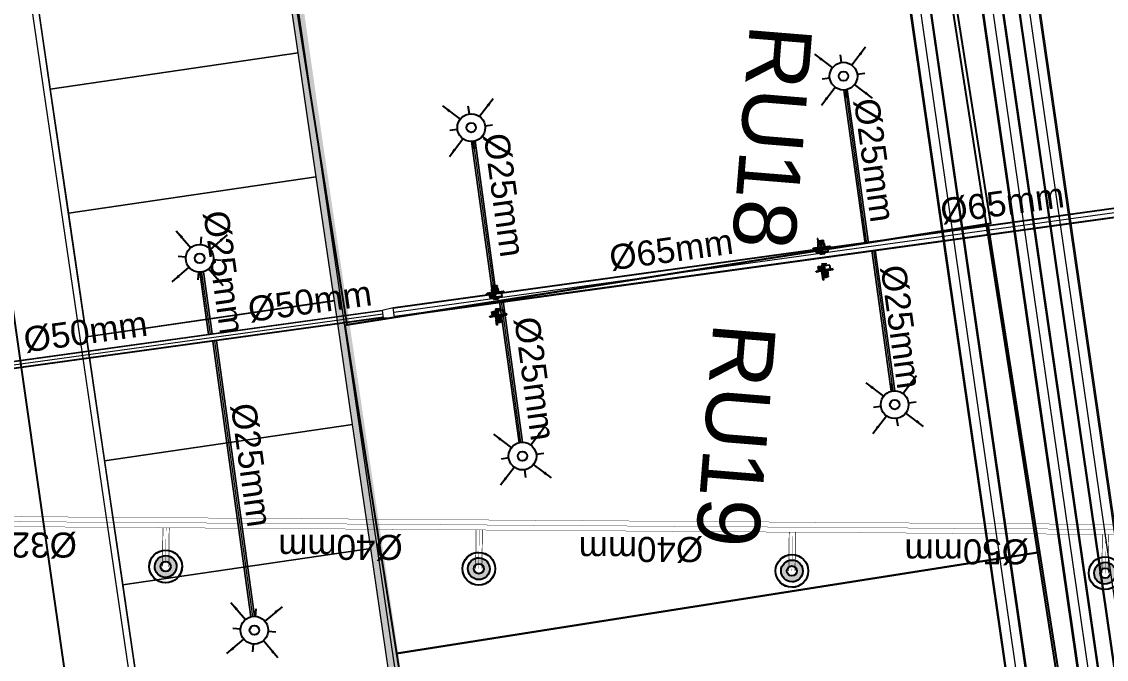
# Model space of a CAD drawing. Header units: inches. Extents: x 257070 to 799932, y -17980 to 269260.
# Drawn here: x 292092 to 300751, y 144402 to 149491 of the extents above; entities that cross this region are included whole.
import ezdxf

# ---------------------------------------------------------------- set-up
doc = ezdxf.new("R2010")
doc.units = ezdxf.units.IN
doc.header["$MEASUREMENT"] = 0
doc.header["$PDMODE"] = 99
doc.header["$PDSIZE"] = 100
for name, color, linetype in [('0-AES-F-SPRINKLER', 10, 'Continuous'), ('0-aes-ff Nozzel', 30, 'Continuous'), ('0-aes-water curtan pipe', 200, 'Continuous'), ('2 wheeler barrier', 170, 'Continuous'), ('basement1_AP$0$A-_ROAD----_E-_-', 2, 'Continuous'), ('RETAIL', 40, 'Continuous')]:
    doc.layers.add(name, color=color, linetype=linetype)
for name, color, linetype, lineweight in [('0-AES-F-SPRINKLER PIPE', 10, 'Continuous', 15), ('0-aes-FF-Sprinkler Header', 5, 'Continuous', 0), ('07--DIM-2', 2, 'Continuous', 25), ('M--TILING-2', 252, 'Continuous', 18), ('Q--PARKING', 253, 'Continuous', 13)]:
    doc.layers.add(name, color=color, linetype=linetype, lineweight=lineweight)
doc.styles.get("Standard").update_dxf_attribs({"font": 'arial.ttf'})
doc.styles.add('TEXT style 75', font='ARIALN.TTF')
doc.dimstyles.new('75', dxfattribs={"dimscale": 1.5, "dimtxt": 200, "dimasz": 113, "dimexe": 113, "dimexo": 0, "dimgap": 25, "dimtad": 0, "dimdec": 0, "dimrnd": 5, "dimzin": 0, "dimdsep": 46, "dimtxsty": 'TEXT style 75', "dimblk": 'ARCHTICK', "dimcen": 0.09, "dimdle": 113, "dimclrd": 8, "dimclre": 8, "dimclrt": 256, "dimadec": 0, "dimazin": 0, "dimtfac": 1, "dimtdec": 0, "dimtofl": 0, "dimtmove": 1, "dimatfit": 3, "dimldrblk": 'OPEN90', "dimfxl": 0, "dimtolj": 1, "dimtzin": 0, "dimarcsym": 0})
doc.dimstyles.new('ISO-25', dxfattribs={"dimtxt": 2.5, "dimasz": 2.5, "dimexe": 1.25, "dimexo": 0.625, "dimtad": 1, "dimtxsty": 'Standard', "dimcen": 2.5, "dimadec": 0, "dimazin": 0, "dimtfac": 1, "dimtmove": 0, "dimatfit": 3, "dimfxl": 1, "dimarcsym": 0})

# ---------------------------------------------------------------- blocks, each defined once
blk = doc.blocks.new('_ArchTick')
at = {"color": 0, "linetype": 'ByBlock', "const_width": 0.15}
blk.add_lwpolyline([(-0.5, -0.5), (0.5, 0.5)], dxfattribs=at)
blk = doc.blocks.new('*D339')
at = {"layer": '07--DIM-2', "color": 251, "lineweight": -2, "ltscale": 1000, "transparency": 16777216}
for p, q in [((290480.4, 149601.1), (291966.6, 140077.7)), ((290136.3, 149433), (290609.5, 149506.8)), ((293290.7, 131593), (292206.1, 138543.2)), ((292911.8, 131648.3), (293384.9, 131722.1))]:
    blk.add_line(p, q, dxfattribs=at)
at = {"layer": 'DEFPOINTS', "color": 0, "ltscale": 1000, "transparency": 16777216}
for p in [(290497.8, 149489.4), (290136.3, 149433, 0), (292911.8, 131648.3, 0)]:
    blk.add_point(p, dxfattribs=at)
at = {"layer": '07--DIM-2', "color": 251, "lineweight": -2, "ltscale": 1000, "transparency": 16777216, "xscale": 350, "yscale": 350, "zscale": 350}
for p, rotation in [((290497.8, 149489.4), 98.86986156728473), ((293273.3, 131704.7), 278.8698615672848)]:
    blk.add_blockref('_ArchTick', p, dxfattribs=dict(at, rotation=rotation))
at = {"layer": '07--DIM-2', "ltscale": 1000, "transparency": 16777216, "insert": (292086.3, 139310.5), "char_height": 500, "attachment_point": 5, "rotation": 278.86986, "style": 'TEXT style 75'}
blk.add_mtext('\\A1;18000', dxfattribs=at)
blk = doc.blocks.new('_Open90')
at = {"color": 0, "linetype": 'ByBlock', "lineweight": -2}
for p, q in [((-0.5, 0.5), (0, 0)), ((0, 0), (-1, 0)), ((0, 0), (-0.5, -0.5))]:
    blk.add_line(p, q, dxfattribs=at)
blk = doc.blocks.new('*D348')
at = {"layer": '07--DIM-2', "color": 251, "lineweight": -2, "ltscale": 1000, "transparency": 16777216}
for p, q in [((289640.7, 163835.1), (291244.2, 152636.6)), ((290222.6, 163804.3), (289544.8, 163707.2)), ((293074.2, 139855.9), (291470.7, 151054.3)), ((293624.2, 140048.8), (292946.4, 139951.7))]:
    blk.add_line(p, q, dxfattribs=at)
at = {"layer": 'DEFPOINTS', "color": 0, "ltscale": 1000, "transparency": 16777216}
for p in [(290222.6, 163804.3, 0), (293624.2, 140048.8, 0), (293058.2, 139967.7)]:
    blk.add_point(p, dxfattribs=at)
at = {"layer": '07--DIM-2', "color": 251, "lineweight": -2, "ltscale": 1000, "transparency": 16777216, "xscale": 350, "yscale": 350, "zscale": 350}
for p, rotation in [((289656.7, 163723.2), 98.14876965136742), ((293058.2, 139967.7), 278.1487696513674)]:
    blk.add_blockref('_ArchTick', p, dxfattribs=dict(at, rotation=rotation))
at = {"layer": '07--DIM-2', "ltscale": 1000, "transparency": 16777216, "insert": (291357.4, 151845.5), "char_height": 500, "attachment_point": 5, "rotation": 278.14877, "style": 'TEXT style 75'}
blk.add_mtext('\\A1;24000', dxfattribs=at)
blk = doc.blocks.new('A$C3CA070F1')
at = {"layer": '0-AES-F-SPRINKLER'}
h = blk.add_hatch(dxfattribs=at)
h.set_pattern_fill('ANSI31', color=3, scale=0.196883, angle=-34.23352, style=0)
h.set_pattern_definition([(100.766483, (49937.1607, 174049.7081), (1.474466316, 0.280375668), [])])
edge = h.paths.add_edge_path()
edge.add_line((-1.4, 85), (-1.4, 83.7))
edge.add_line((-1.4, 83.7), (-6.5, 83.9))
edge.add_ellipse((-6.5, 82.5), major_axis=(-1.42, -0.27), ratio=1, start_angle=257, end_angle=315)
edge.add_line((-7.7, 83.3), (-15.3, 72.1))
edge.add_ellipse((-11.7, 69.7), major_axis=(-4.25, -0.81), ratio=1, start_angle=-45, end_angle=45)
edge.add_line((-14.2, 66.1), (13.8, 47.1))
edge.add_line((13.8, 47.1), (13, 46))
edge.add_line((13, 46), (-14.9, 65))
edge.add_ellipse((-11.7, 69.7), major_axis=(-5.52, -1.05), ratio=1, start_angle=-45, end_angle=45, ccw=False)
edge.add_line((-16.4, 72.8), (-8.8, 84))
edge.add_ellipse((-6.5, 82.5), major_axis=(-2.69, -0.51), ratio=1, start_angle=257, end_angle=315, ccw=False)
edge.add_line((-6.4, 85.2), (-1.4, 85))
h = blk.add_hatch(dxfattribs=at)
h.set_pattern_fill('ANSI31', color=3, scale=0.196883, angle=-124.23352, style=0)
h.set_pattern_definition([(190.766483, (49937.1607, 174049.7081), (-0.280375668, 1.474466316), [])])
edge = h.paths.add_edge_path()
edge.add_line((-1.5, 53.6), (7.4, 47.6))
edge.add_line((7.4, 47.6), (8.4, 49.1))
edge.add_line((8.4, 49.1), (-0.4, 55.2))
edge.add_ellipse((-2.5, 52.1), major_axis=(-0.69, 3.63), ratio=1, start_angle=315, end_angle=405)
edge.add_line((-5.5, 54.2), (-14.4, 41.2))
edge.add_ellipse((-11.4, 39.1), major_axis=(-0.69, 3.63), ratio=1, start_angle=45, end_angle=135)
edge.add_line((-13.4, 36), (-9.3, 33.2))
edge.add_ellipse((-10.1, 32), major_axis=(-0.27, 1.42), ratio=1, start_angle=225, end_angle=315, ccw=False)
edge.add_line((-8.9, 31.2), (-9.6, 30.3))
edge.add_line((-9.6, 30.3), (-8, 29.2))
edge.add_line((-8, 29.2), (-7.4, 30.1))
edge.add_ellipse((-10.1, 32), major_axis=(-3.3, -0.63), ratio=1, start_angle=135, end_angle=225)
edge.add_line((-8.2, 34.8), (-12.4, 37.6))
edge.add_ellipse((-11.4, 39.1), major_axis=(-1.75, -0.33), ratio=1, start_angle=-45, end_angle=45, ccw=False)
edge.add_line((-12.8, 40.1), (-4, 53.1))
edge.add_ellipse((-2.5, 52.1), major_axis=(-1.75, -0.33), ratio=1, start_angle=225, end_angle=315, ccw=False)
at = {"layer": '0-AES-F-SPRINKLER', "color": 3}
for p, q in [((-94, 87.9), (-92.6, 89.9)), ((-71.7, 72.7), (-94, 87.9)), ((-92.6, 89.9), (-59.3, 67.2)), ((-98.2, 38.1), (-98.1, 38.2)), ((-98.2, 38), (-98.2, 38.1)), ((-98.2, 37.9), (-98.2, 38)), ((-98.2, 37.8), (-98.2, 37.9)), ((-98.2, 37.7), (-98.2, 37.8)), ((-98.2, 37.6), (-98.2, 37.7)), ((-98.2, 37.5), (-98.2, 37.6)), ((-98.2, 37.6), (-98.2, 37.6)), ((-98.2, 37.4), (-98.2, 37.5)), ((-98.2, 37.3), (-98.2, 37.4)), ((-98.2, 37.4), (-98.2, 37.4)), ((-98.1, 37.2), (-98.2, 37.3)), ((-98.1, 38.7), (-97.4, 43.4)), ((-98.1, 38.6), (-98.1, 38.7)), ((-98.1, 38.5), (-98.1, 38.6)), ((-98.1, 38.4), (-98.1, 38.5)), ((-98.1, 38.3), (-98.1, 38.4)), ((-98.1, 38.2), (-98.1, 38.3)), ((-98.1, 37.1), (-98.1, 37.2)), ((-98.1, 37.2), (-98.1, 37.2)), ((-98.1, 37), (-98.1, 37.1)), ((-98.1, 37.1), (-98.1, 37.1)), ((-98, 36.9), (-98.1, 37)), ((-98.1, 37), (-98.1, 37)), ((-98.1, 37), (-98.1, 37)), ((-97.9, 36.8), (-98, 36.9)), ((-98, 36.9), (-98, 36.9)), ((-98, 36.9), (-98, 36.9)), ((-98, 36.9), (-98, 36.9)), ((-98, 36.9), (-98, 36.9)), ((-97.8, 36.9), (-97.9, 36.9)), ((-97.9, 36.9), (-97.9, 36.9)), ((-97.9, 36.9), (-97.9, 36.8)), ((-95.6, 36.5), (-97.9, 36.8)), ((-97.9, 36.8), (-97.9, 36.8)), ((-97.7, 36.9), (-97.8, 36.9)), ((-97.8, 36.9), (-97.8, 36.9)), ((-97.8, 36.9), (-97.8, 36.9)), ((-97.6, 37), (-97.7, 37)), ((-97.7, 37), (-97.7, 37)), ((-97.7, 37), (-97.7, 36.9)), ((-97.5, 37.2), (-97.6, 37.1)), ((-97.6, 37.1), (-97.6, 37.1)), ((-97.6, 37.1), (-97.6, 37)), ((-97.4, 37.3), (-97.5, 37.3)), ((-97.5, 37.3), (-97.5, 37.2)), ((-97.3, 37.5), (-97.4, 37.5)), ((-97.4, 37.5), (-97.4, 37.4)), ((-97.4, 37.4), (-97.4, 37.3)), ((-97.2, 37.7), (-97.3, 37.6)), ((-97.3, 37.6), (-97.3, 37.5)), ((-97.1, 37.9), (-97.2, 37.9)), ((-97.2, 37.9), (-97.2, 37.8)), ((-97.2, 37.8), (-97.2, 37.7)), ((-97, 38.1), (-97.1, 38)), ((-97.1, 38), (-97.1, 37.9)), ((-97, 44.5), (-78.9, 71.2)), ((-96.9, 38.5), (-97, 38.3)), ((-97, 38.3), (-97, 38.2)), ((-97, 38.2), (-97, 38.1)), ((-96.8, 38.8), (-96.9, 38.7)), ((-96.9, 38.7), (-96.9, 38.6)), ((-96.9, 38.6), (-96.9, 38.5)), ((-96.7, 39), (-96.8, 38.9)), ((-96.8, 38.9), (-96.8, 38.8)), ((-96.6, 39.4), (-96.7, 39.3)), ((-96.7, 39.3), (-96.7, 39.1)), ((-96.7, 39.1), (-96.7, 39)), ((-96.5, 39.8), (-96.6, 39.6)), ((-96.6, 39.6), (-96.6, 39.5)), ((-96.6, 39.5), (-96.6, 39.4)), ((-96.4, 40.1), (-96.5, 40)), ((-96.5, 40), (-96.5, 39.9)), ((-96.5, 39.9), (-96.5, 39.8)), ((-96.3, 40.5), (-96.4, 40.4)), ((-96.4, 40.4), (-96.4, 40.3)), ((-96.4, 40.3), (-96.4, 40.1)), ((-96.2, 41), (-96.3, 40.9)), ((-96.3, 40.9), (-96.3, 40.8)), ((-96.3, 40.8), (-96.3, 40.6)), ((-96.3, 40.6), (-96.3, 40.5)), ((-96.1, 41.5), (-96.2, 41.4)), ((-96.2, 41.4), (-96.2, 41.3)), ((-96.2, 41.3), (-96.2, 41.1)), ((-96.2, 41.1), (-96.2, 41)), ((-95.5, 46.3), (-96.1, 41.7)), ((-96.1, 41.7), (-96.1, 41.6)), ((-96.1, 41.6), (-96.1, 41.5)), ((-95.5, 36.5), (-95.6, 36.5)), ((-95.6, 36.5), (-95.6, 36.5)), ((-95.6, 36.5), (-95.6, 36.5)), ((-95.4, 36.6), (-95.5, 36.6)), ((-95.5, 36.6), (-95.5, 36.6)), ((-95.5, 36.6), (-95.5, 36.5)), ((-95.3, 36.7), (-95.4, 36.6)), ((-95.4, 36.6), (-95.4, 36.6)), ((-95.4, 36.6), (-95.4, 36.6)), ((-95.2, 36.8), (-95.3, 36.8)), ((-95.3, 36.8), (-95.3, 36.7)), ((-95.3, 36.7), (-95.3, 36.7)), ((-95.1, 37), (-95.2, 36.9)), ((-95.2, 36.9), (-95.2, 36.9)), ((-95.2, 36.9), (-95.2, 36.8)), ((-95, 37.1), (-95.1, 37.1)), ((-95.1, 37.1), (-95.1, 37)), ((-94.9, 37.4), (-95, 37.3)), ((-95, 37.3), (-95, 37.2)), ((-95, 37.2), (-95, 37.1)), ((-94.8, 37.5), (-94.9, 37.4)), ((-94.9, 37.4), (-94.9, 37.4)), ((-94.7, 37.8), (-94.8, 37.7)), ((-94.8, 37.7), (-94.8, 37.6)), ((-94.8, 37.6), (-94.8, 37.5)), ((-94.6, 38), (-94.7, 37.9)), ((-94.7, 37.9), (-94.7, 37.8)), ((-94.5, 38.4), (-94.6, 38.2)), ((-94.6, 38.2), (-94.6, 38.1)), ((-94.6, 38.1), (-94.6, 38)), ((-94.4, 38.7), (-94.5, 38.6)), ((-94.5, 38.6), (-94.5, 38.5)), ((-94.5, 38.5), (-94.5, 38.4)), ((-93.8, 43.4), (-94.4, 47.9)), ((-94.3, 38.9), (-94.4, 38.8)), ((-94.4, 38.8), (-94.4, 38.7)), ((-94.2, 39.3), (-94.3, 39.2)), ((-94.3, 39.2), (-94.3, 39.1)), ((-94.3, 39.1), (-94.3, 38.9)), ((-94.1, 39.7), (-94.2, 39.6)), ((-94.2, 39.6), (-94.2, 39.4)), ((-94.2, 39.4), (-94.2, 39.3)), ((-94, 40.1), (-94.1, 39.9)), ((-94.1, 39.9), (-94.1, 39.8)), ((-94.1, 39.8), (-94.1, 39.7)), ((-93.9, 40.6), (-94, 40.4)), ((-94, 40.4), (-94, 40.3)), ((-94, 40.3), (-94, 40.2)), ((-94, 40.2), (-94, 40.1)), ((-93.8, 41.1), (-93.9, 40.9)), ((-93.9, 40.9), (-93.9, 40.8)), ((-93.9, 40.8), (-93.9, 40.7)), ((-93.9, 40.7), (-93.9, 40.6)), ((-93.8, 43.3), (-93.8, 43.4)), ((-93.8, 43.2), (-93.8, 43.3)), ((-93.7, 43.1), (-93.8, 43.2)), ((-93.8, 43.2), (-93.8, 43.2)), ((-93.6, 42.7), (-93.8, 41.4)), ((-93.8, 41.4), (-93.8, 41.3)), ((-93.8, 41.3), (-93.8, 41.2)), ((-93.8, 41.2), (-93.8, 41.1)), ((-93.7, 43), (-93.7, 43.1)), ((-93.7, 42.9), (-93.7, 43)), ((-93.7, 42.8), (-93.7, 42.9)), ((-93.7, 42.9), (-93.7, 42.9)), ((-93.6, 42.8), (-93.7, 42.8)), ((-93.6, 42.7), (-93.6, 42.8)), ((-93.6, 42.6), (-93.6, 42.7)), ((-93.6, 42.7), (-93.6, 42.7)), ((-93.6, 42.7), (-93.6, 42.7)), ((-93.5, 42.6), (-93.6, 42.6)), ((-93.5, 42.5), (-93.5, 42.6)), ((-93.5, 42.6), (-93.5, 42.6)), ((-93.5, 42.6), (-93.5, 42.6)), ((-93.4, 42.5), (-93.5, 42.5)), ((-91.1, 42.1), (-93.4, 42.5)), ((-93.4, 42.5), (-93.4, 42.5)), ((-93.3, 42.5), (-93.4, 42.5)), ((-93.4, 42.5), (-93.4, 42.5)), ((-92.9, 46.5), (-93.3, 49.4)), ((-93.2, 42.5), (-93.3, 42.5)), ((-93.3, 42.5), (-93.3, 42.5)), ((-93.3, 42.5), (-93.3, 42.5)), ((-93.1, 42.6), (-93.2, 42.6)), ((-93.2, 42.6), (-93.2, 42.6)), ((-93.2, 42.6), (-93.2, 42.5)), ((-93, 42.7), (-93.1, 42.7)), ((-93.1, 42.7), (-93.1, 42.6)), ((-93.1, 42.6), (-93.1, 42.6)), ((-92.9, 42.8), (-93, 42.8)), ((-93, 42.8), (-93, 42.7)), ((-92.9, 46.4), (-92.9, 46.5)), ((-92.9, 46.3), (-92.9, 46.4)), ((-92.9, 46.4), (-92.9, 46.4)), ((-92.9, 46.2), (-92.9, 46.3)), ((-92.9, 46.3), (-92.9, 46.3)), ((-92.8, 46.2), (-92.9, 46.2)), ((-92.8, 43), (-92.9, 42.9)), ((-92.9, 42.9), (-92.9, 42.9)), ((-92.9, 42.9), (-92.9, 42.8)), ((-92.8, 46.1), (-92.8, 46.2)), ((-92.8, 46.2), (-92.8, 46.2)), ((-92.7, 46.1), (-92.8, 46.1)), ((-92.8, 46.1), (-92.8, 46.1)), ((-92.8, 46.1), (-92.8, 46.1)), ((-92.8, 46.1), (-92.8, 46.1)), ((-92.7, 43.1), (-92.8, 43.1)), ((-92.8, 43.1), (-92.8, 43)), ((-90.6, 47), (-92.7, 43.2)), ((-92.6, 46.1), (-92.7, 46.1)), ((-92.7, 46.1), (-92.7, 46.1)), ((-92.7, 46.1), (-92.7, 46.1)), ((-92.7, 46.1), (-92.7, 46.1)), ((-92.7, 43.2), (-92.7, 43.1)), ((-92.5, 46.1), (-92.6, 46.1)), ((-92.6, 46.1), (-92.6, 46.1)), ((-92.6, 46.1), (-92.6, 46.1)), ((-92.6, 46.1), (-92.6, 46.1)), ((-92.4, 46.3), (-92.5, 46.2)), ((-92.5, 46.2), (-92.5, 46.2)), ((-92.5, 46.2), (-92.5, 46.1)), ((-92.3, 46.4), (-92.4, 46.4)), ((-92.4, 46.4), (-92.4, 46.3)), ((-92.4, 46.3), (-92.4, 46.3)), ((-90.3, 50.1), (-92.3, 46.4)), ((-84.5, 65.7), (-92.1, 54.5)), ((-91, 42.1), (-91.1, 42.1)), ((-91.1, 42.1), (-91.1, 42.1)), ((-90.9, 42.1), (-91, 42.1)), ((-91, 42.1), (-91, 42.1)), ((-91, 42.1), (-91, 42.1)), ((-90.8, 42.1), (-90.9, 42.1)), ((-90.9, 42.1), (-90.9, 42.1)), ((-90.7, 42.2), (-90.8, 42.2)), ((-90.8, 42.2), (-90.8, 42.2)), ((-90.8, 42.2), (-90.8, 42.1)), ((-90.6, 42.4), (-90.7, 42.3)), ((-90.7, 42.3), (-90.7, 42.3)), ((-90.7, 42.3), (-90.7, 42.2)), ((-90.4, 46.9), (-90.6, 47)), ((-90.5, 42.5), (-90.6, 42.4)), ((-90.6, 42.4), (-90.6, 42.4)), ((-90.4, 42.7), (-90.5, 42.6)), ((-90.5, 42.6), (-90.5, 42.6)), ((-90.5, 42.6), (-90.5, 42.5)), ((-90.4, 46.9), (-88.3, 46.5)), ((-88.3, 46.5), (-90.4, 42.8)), ((-90.4, 42.8), (-90.4, 42.7)), ((-90.3, 50.2), (-90.3, 50.2)), ((-89.4, 54.1), (-90.1, 50.9)), ((-87.9, 57.4), (-89.5, 49.2)), ((-89.4, 55.1), (-89.4, 55.1)), ((-88.1, 46.5), (-88.3, 46.5)), ((-87.2, 59), (-87.3, 58.9)), ((-87.2, 59), (-86.9, 59.4)), ((-85.5, 57), (-87.2, 48.7)), ((-87.1, 49.1), (-83.1, 28.1)), ((-85.2, 57.7), (-85.3, 57.6)), ((-76.5, 43.5), (-84.7, 49.1)), ((-83.1, 28.1), (-59.8, 9)), ((-76.9, 69.9), (-81.9, 62.5)), ((-79.8, 65.6), (-81.8, 67)), ((-45.1, 30.7), (-81.4, -22.7)), ((-78, 63), (-80.3, 64.8)), ((-57.1, 13), (-79.2, 28)), ((-71.2, 26.1), (-79, 31.5)), ((-78.9, 71.2), (-76.9, 69.9)), ((-78.4, -29.4), (-39.9, 27.2)), ((-70, 64.5), (-78, 63)), ((-68.6, 55.2), (-74.6, 59.3)), ((-66.2, 53.6), (-74.2, 41.9)), ((-74.2, 41.9), (-71.2, 26.1)), ((-72.8, 43.9), (-70.8, 42.5)), ((-69.3, 47.2), (-71.9, 43.3)), ((-71.2, 26.1), (-55.4, 15.4)), ((-70.8, 42.5), (-69.6, 43.1)), ((-69.6, 43.1), (-65.6, 49)), ((-65.5, 50.3), (-67.6, 51.7)), ((-61.8, 66), (-67.1, 65)), ((-60.6, 65.2), (-66.8, 69.4)), ((-50.4, 56.6), (-66.2, 53.6)), ((-65.6, 49), (-65.5, 50.3)), ((-46.7, 28.3), (-63.5, 39.8)), ((-59.3, 67.2), (-60.6, 65.2)), ((-60.3, 44.4), (-42.5, 32.3)), ((-56.6, 67), (-59.8, 66.4)), ((-50.4, 56.6), (-58.3, 62)), ((-18.5, 45.8), (-56.6, 67)), ((-16.9, 37.4), (-55.1, 63.4)), ((-28.6, 41.7), (-50.4, 56.6)), ((-12.5, 8.5), (-45.1, 30.7)), ((-36, 41.9), (-44.1, 30)), ((-43.5, 33), (-34.7, 45.9)), ((-38.8, -30.1), (-12.5, 8.5)), ((-36.6, 24.9), (-27.8, 37.8)), ((-35.2, 41.4), (-36, 41.9)), ((-31.7, 32.1), (-35.3, 38.9)), ((-30.3, 52.3), (-16.4, 72.8)), ((-29, 19.7), (-17.4, 36.7)), ((-20.7, 31.9), (-28.3, 37.1)), ((-27.8, 37.8), (-26.1, 40.3)), ((-23.3, 15.8), (-12.3, 33.3)), ((-1.1, 25.8), (-22.9, -9.3)), ((-22, 15), (-12.4, 30.5)), ((-9.5, 31.8), (-20.6, 14)), ((1.6, 23.7), (-20, -11.1)), ((-19.9, -8), (-1.3, 22.5)), ((-19.1, 13), (-9.6, 28.5)), ((-16.9, 37.4), (-18.5, 45.8)), ((-6.7, 29.8), (-17.7, 12.1)), ((-17.4, 36.7), (-16.9, 37.4)), ((4.4, 21.7), (-17.1, -13)), ((-17, -9.8), (1.5, 20.5)), ((-16.4, 72.8), (-8.8, 84)), ((-16.3, 11.1), (-6.9, 26.5)), ((-7.7, 83.3), (-15.3, 72.1)), ((13, 46), (-14.9, 65)), ((-3.9, 27.8), (-14.9, 10.1)), ((-5.5, 54.2), (-14.4, 41.2)), ((-14.2, 66.1), (13.8, 47.1)), ((-14.2, -14.8), (7.2, 19.7)), ((-14.2, -11.6), (4.3, 18.4)), ((-12.3, 33.3), (-13.8, 32.5)), ((-1.4, 83.7), (-13.6, 65.8)), ((-13.5, 9.2), (-4.1, 24.5)), ((-13.4, 36), (-9.3, 33.2)), ((-12.8, 40.1), (-4, 53.1)), ((-2.4, 33.9), (-12.4, 40.7)), ((-8.2, 34.8), (-12.4, 37.6)), ((-12.4, 30.5), (-12.3, 33.3)), ((-9.5, 31.8), (-12.4, 30.5)), ((7, 16.4), (-11.3, -13.5)), ((8.8, 17.2), (-10.3, -14)), ((-9.6, 28.5), (-9.5, 31.8)), ((-8.9, 31.2), (-9.6, 30.3)), ((-9.6, 30.3), (-8, 29.2)), ((-6.7, 29.8), (-9.6, 28.5)), ((-8.7, -12.8), (8.7, 12.8)), ((-8, 29.2), (-7.4, 30.1)), ((-6.9, 26.5), (-6.7, 29.8)), ((-3.9, 27.8), (-6.9, 26.5)), ((8.4, 49.1), (-6.8, 26.7)), ((-1.4, 83.7), (-6.5, 83.9)), ((-6.4, 85.2), (-1.4, 85)), ((5, 44.1), (-5.3, 51.1)), ((-4.1, 24.5), (-3.9, 27.8)), ((-1.1, 25.8), (-4.1, 24.5)), ((-1.5, 53.6), (7.4, 47.6)), ((-1.4, 85), (-1.4, 83.7)), ((-1.3, 22.5), (-1.1, 25.8)), ((1.6, 23.7), (-1.3, 22.5)), ((13, 46), (-1.2, 25.2)), ((8.4, 49.1), (-0.4, 55.2)), ((1.5, 20.5), (1.6, 23.7)), ((4.4, 21.7), (1.5, 20.5)), ((4.3, 18.4), (4.4, 21.7)), ((7.2, 19.7), (4.3, 18.4)), ((7, 16.4), (7.2, 19.7)), ((8.8, 17.2), (7, 16.4)), ((7.4, 47.6), (8.4, 49.1)), ((9.2, 15), (8.8, 17.2)), ((13.8, 47.1), (13, 46)), ((-81.6, -25.3), (-79.6, -29.9)), ((-79.6, -29.9), (-78.4, -29.4)), ((-66.2, -11.4), (-38.8, -30.1)), ((-22.9, -6.7), (-22.9, -9.3)), ((-22.9, -9.3), (-19.9, -8)), ((-19.9, -8), (-20, -11.1)), ((-20, -11.1), (-17, -9.8)), ((-17, -9.8), (-17.1, -13)), ((-17.1, -13), (-14.2, -11.6)), ((-14.2, -11.6), (-14.2, -14.8)), ((-14.2, -14.8), (-11.3, -13.5)), ((-11.3, -13.5), (-11.3, -14.2)), ((-11.3, -14.2), (-10.6, -14))]:
    blk.add_line(p, q, dxfattribs=at)
for centre, major_axis, start_param, end_param in [((-94.7, 43.1), (-2.74, -0.52), -0.560204, -0.324923), ((-95.2, 43.3), (-0.41, 2.13), 0.784914, 1.034983), ((-92.8, 45.9), (-0.51, 2.68), 0.787914, 1.247507), ((-92.6, 47.9), (-1.75, -0.33), -0.775969, -0.160442), ((-91.5, 49.5), (-0.33, 1.74), 0.791774, 1.412986), ((-90.8, 53.6), (-0.29, 1.52), 0.785398, 2.356194), ((-95.3, 50.1), (-5.72, -1.09), 2.374727, 2.798549), ((-93.2, 51.4), (-3.09, -0.59), 2.526084, 2.789089), ((-89, 55.4), (-0.103, 0.54), 0.916881, 1.969618), ((-91.1, 54.7), (-0.33, 1.74), 4.197625, 4.773282), ((-92.9, 49.6), (-5.72, -1.09), 2.377207, 2.798549), ((-84.1, 56.7), (-3.79, -0.72), -0.784768, -0.363877), ((-80.2, 54.3), (-1.57, 8.26), 0.010205, 0.785398), ((-83.7, 56.5), (-0.35, 1.85), 0.785501, 1.132999), ((-80.2, 54.3), (-5.9, -1.12), 4.155645, 5.497787), ((-83.2, 64.8), (-1.52, -0.29), 3.926991, 5.497787), ((-80.2, 54.3), (-8.26, -1.57), 4.155621, 4.722594), ((-75, 67.7), (-8.26, -1.57), 1.014052, 3.151797), ((-75.2, 63.2), (-2.79, -0.53), -0.113999, 0.093951), ((-75, 67.7), (-1.12, 5.9), 2.584882, 5.497787), ((-74.9, 45.8), (-0.53, 2.79), 2.356194, 3.926991), ((-75, 67.7), (-1.57, 8.26), 4.722594, 5.497787), ((-64.7, 44.1), (-3.72, -0.71), -0.403281, 1.321745), ((-70.2, 52.9), (-2.79, -0.53), 2.356194, 3.926991), ((-64.7, 44.1), (-0.71, 3.72), 4.96144, 6.686466), ((-65.2, 37.3), (-0.56, 2.96), 5.497794, 6.034125), ((-58.6, 46.9), (-2.96, -0.56), 0.24906, 0.785391), ((-59.9, 59.6), (-2.83, -0.54), 3.926991, 4.712389), ((-33.2, 40), (-0.45, 2.36), 0.803442, 1.867502), ((-30.1, 39.4), (-2.79, -0.53), 2.356194, 3.926991), ((-23.8, 38.7), (-0.53, 2.79), 5.497787, 7.068583), ((-15, 35.1), (-0.54, 2.83), 0.785398, 3.403392), ((-11.7, 69.7), (-5.52, -1.05), -0.785398, 0.785398), ((-11.7, 69.7), (-4.25, -0.81), -0.785398, 0.785398), ((-11.4, 39.1), (-0.69, 3.63), 0.785398, 2.356194), ((-11.4, 39.1), (-1.75, -0.33), -0.785398, 0.785398), ((-10.1, 32), (-0.27, 1.42), 3.926991, 5.497787), ((-6.5, 82.5), (-2.69, -0.51), 4.485496, 5.497787), ((-10.1, 32), (-3.3, -0.63), 2.356194, 3.926991), ((-6.5, 82.5), (-1.42, -0.27), 4.485496, 5.497787), ((-2.5, 52.1), (-0.69, 3.63), 5.497787, 7.068583), ((-2.5, 52.1), (-1.75, -0.33), 3.926991, 5.497787), ((6.3, 14.4), (-0.54, 2.83), 3.926991, 4.712389), ((-79.1, -24.2), (-0.51, 2.69), 0.785398, 1.797689), ((-11.1, -11.2), (-2.83, -0.54), 1.570796, 2.356194)]:
    blk.add_ellipse(centre, major_axis=major_axis, ratio=1, start_param=start_param, end_param=end_param, dxfattribs=at)
at = {"layer": '0-AES-F-SPRINKLER', "color": 3, "extrusion": (0, 0, -1)}
for centre, major_axis, start_param, end_param in [((-86.3, 46.7), (-0.53, 2.79), -0.113999, 0.785398), ((-77.4, 33.9), (-0.54, 2.83), 3.926991, 4.712389)]:
    blk.add_ellipse(centre, major_axis=major_axis, ratio=1, start_param=start_param, end_param=end_param, dxfattribs=at)
blk = doc.blocks.new('*U726')
at = {"layer": '0-AES-F-SPRINKLER PIPE', "color": 200, "lineweight": 30, "const_width": 2.67}
for points in [[(-1770300, 109237.9), (-1770300, 88699.6)], [(-1770220, 109237.9), (-1770220, 88699.6)]]:
    blk.add_lwpolyline(points, dxfattribs=at)
at = {"layer": '0-AES-F-SPRINKLER PIPE', "color": 252, "lineweight": 30, "const_width": 2.67}
blk.add_lwpolyline([(-1770260, 109237.9), (-1770260, 88699.6)], dxfattribs=at)
blk = doc.blocks.new('*U701')
at = {"layer": '0-aes-FF-Sprinkler Header', "color": 1, "const_width": 5}
for points in [[(12087231.5, -3664418.6), (12087540.8, -3664418.6)], [(12087231.5, -3664468.6), (12087540.8, -3664468.6)]]:
    blk.add_lwpolyline(points, dxfattribs=at)
at = {"layer": '0-aes-FF-Sprinkler Header', "color": 8, "const_width": 2}
blk.add_lwpolyline([(12087231.5, -3664443.6), (12087540.8, -3664443.6)], dxfattribs=at)
blk = doc.blocks.new('Nozzel')
at = {"transparency": 33554585}
h = blk.add_hatch(color=30, dxfattribs=at)
h.dxf.hatch_style = 1
edge = h.paths.add_edge_path()
edge.add_ellipse((-1664094.5, 224268.9), major_axis=(0.9, 87), ratio=1, start_angle=0, end_angle=360)
edge = h.paths.add_edge_path(flags=16)
edge.add_arc((-1664094.5, 224268.9), 40, 0, 360)
blk.add_circle((-1664094.5, 224268.9), 40)
at = {"layer": '0-AES-F-SPRINKLER', "color": 13}
blk.add_circle((-1664094.5, 224268.9), 130.6, dxfattribs=at)
for major_axis, start_param, end_param in [((0.6, 130.5), 1.575618, 7.858803), ((0.9, 87), 1.580914353715009, 7.864099660894595)]:
    blk.add_ellipse((-1664094.5, 224268.9), major_axis=major_axis, ratio=1, start_param=start_param, end_param=end_param, dxfattribs=at)
at = {"layer": '0-AES-F-SPRINKLER PIPE', "lineweight": 30, "rotation": 180}
blk.add_blockref('*U701', (10423137, -3440174.7), dxfattribs=at)
blk = doc.blocks.new('*U603')
at = {"layer": '0-AES-F-SPRINKLER'}
for p, q in [((171672.4, 56809.4), (171672.4, 56870.6)), ((171561.6, 56698.5), (171500.3, 56698.5)), ((171783.3, 56698.5), (171844.5, 56698.5)), ((171672.4, 56587.7), (171672.4, 56526.4))]:
    blk.add_line(p, q, dxfattribs=at)
for radius in [110.8, 37.8]:
    blk.add_circle((171672.4, 56698.5), radius, dxfattribs=at)
at = {"layer": '0-AES-F-SPRINKLER PIPE'}
for points, override in [([(171467.9, 56903), (171594, 56776.9)], {"dimasz": 70, "dimtad": 0, "dimfxl": 13, "dimarcsym": 1}), ([(171876.9, 56903), (171750.8, 56776.9)], {"dimasz": 70, "dimtad": 0, "dimfxl": 13, "dimarcsym": 1}), ([(171467.9, 56494), (171594, 56620.1)], {"dimasz": 70, "dimtad": 0, "dimfxl": 13, "dimarcsym": 1}), ([(171876.9, 56494), (171750.8, 56620.1)], {"dimasz": 70, "dimgap": 0.625, "dimtad": 0, "dimfxl": 13, "dimarcsym": 1})]:
    blk.add_leader(points, dimstyle='ISO-25', override=override, dxfattribs=at)

msp = doc.modelspace()

# ---------------------------------------------------------------- linework, layer by layer
at = {"layer": '0-AES-F-SPRINKLER PIPE', "ltscale": 1000, "elevation": 0}
for points in [[(289126.3, 192085.8), (288892.4, 189012.2), (299939.2, 183952.1), (296721.1, 166590), (300367.4, 141377.4), (302186.3, 130501.8), (300655.7, 116050.1), (295462.4, 98048.7), (289389.9, 81684.3), (287942.3, 76540.8), (287213.4, 74309), (286528.6, 71911.2), (293470.3, 49877.4), (301142.3, 34501.9), (313279.8, 24504.4)], [(289136.3, 192085), (288902.9, 189018.4), (299950.5, 183957.9), (296731.2, 166589.8), (300377.3, 141379), (302196.4, 130502.1), (300665.5, 116048.2), (295471.9, 98045.6), (289399.4, 81681.2), (287951.9, 76537.9), (287222.9, 74306.1), (286539, 71911.3), (293479.6, 49881.2), (301150.3, 34508.3), (313286.2, 24512.2)], [(289211, 192079.3), (288981.7, 189064.8), (300034.9, 184001.7), (296807.2, 166588.3), (300451.4, 141390.5), (302272.1, 130504.4), (300739.4, 116033.7), (295543.2, 98022.1), (289470.8, 81658), (288023.6, 76516.1), (287294.6, 74284.1), (286617.3, 71912.4), (293549.3, 49909.4), (301210.2, 34556), (313333.5, 24570.3)], [(289285.8, 192073.6), (289060.4, 189111.2), (300119.3, 184045.6), (296883.2, 166586.8), (300525.5, 141402.1), (302347.8, 130506.7), (300813.3, 116019.3), (295614.5, 97998.6), (289542.1, 81634.7), (288095.4, 76494.2), (287366.4, 74262.2), (286695.6, 71913.4), (293619.1, 49937.5), (301270.2, 34603.8), (313380.9, 24628.5)], [(289295.8, 192072.9), (289070.9, 189117.4), (300130.5, 184051.4), (296893.4, 166586.6), (300535.4, 141403.6), (302357.8, 130507), (300823.1, 116017.3), (295624, 97995.5), (289551.6, 81631.6), (288105, 76491.3), (287375.9, 74259.2), (286706.1, 71913.6), (293628.4, 49941.3), (301278.2, 34610.2), (313387.2, 24636.3)], [(300709.4, 184096.5), (297461.8, 166575.3), (301089.7, 141490.1), (302923.8, 130524), (301375.8, 115909.2), (296157.2, 97819.9), (290085.5, 81457.8), (288873.8, 77152.4)], [(300718.8, 184092.3), (297471.9, 166575.1), (301099.6, 141491.6), (302933.8, 130524.3), (301385.7, 115907.3), (296166.7, 97816.8), (290095, 81454.7), (288879.3, 77135)], [(300529.4, 184003), (297299.7, 166578.5), (300931.6, 141465.4), (302762.3, 130519.1), (301218.2, 115940.1), (296005.1, 97870), (289933.2, 81507.4), (288706.5, 77151)], [(300538.7, 183998.7), (297309.8, 166578.3), (300941.5, 141466.9), (302772.4, 130519.4), (301228, 115938.1), (296014.7, 97866.9), (289942.7, 81504.3), (288711.9, 77133.6)], [(300623.1, 184042.6), (297385.8, 166576.8), (301015.6, 141478.5), (302848.1, 130521.7), (301301.9, 115923.7), (296085.9, 97843.4), (290014.1, 81481), (288795.5, 77151.2)], [(298652.6, 148945.5), (298822.1, 147719.3)], [(298655.6, 148945.6), (298825, 147719.7)], [(298668.1, 148946.6), (298837.4, 147721.4)], [(298680.4, 148949), (298849.8, 147723.1)], [(298683.3, 148949.8), (298852.8, 147723.5)], [(295680.8, 148534.8), (295850.3, 147308.5)], [(295683.9, 148534.8), (295853.3, 147308.9)], [(295696.3, 148535.8), (295865.7, 147310.6)], [(295708.6, 148538.2), (295878.1, 147312.3)], [(295711.5, 148539), (295881, 147312.7)], [(302733.8, 148268.5), (295057.5, 147207.5)], [(302734.6, 148262.6), (295058.4, 147201.5)], [(302739.1, 148230.4), (295062.8, 147169.4)], [(302743.5, 148198.2), (295067.3, 147137.2)], [(302744.4, 148192.3), (295068.1, 147131.2)], [(298875.9, 147666.1), (299031.4, 146541.1)], [(298878.9, 147666.5), (299034.4, 146541.9)], [(298891.3, 147668.3), (299046.7, 146544.3)], [(298903.7, 147670), (299059.1, 146545.3)], [(298906.7, 147670.4), (299062.2, 146545.4)], [(293512.7, 147491.4), (293581.3, 146994.9)], [(293515.7, 147491.5), (293584.3, 146995.3)], [(293528.2, 147492.5), (293596.7, 146997)], [(293540.5, 147494.9), (293609.1, 146998.7)], [(293543.4, 147495.7), (293612, 146999.1)], [(295904.2, 147255.4), (296059.7, 146130.4)], [(295907.2, 147255.8), (296062.6, 146131.2)], [(295919.6, 147257.5), (296074.9, 146133.6)], [(295931.9, 147259.2), (296087.4, 146134.6)], [(295934.9, 147259.6), (296090.4, 146134.6)], [(294971, 147186.9), (289920.5, 146488.9)], [(294971.7, 147182), (289921.2, 146483.9)], [(294975.1, 147157.2), (289924.6, 146459.1)], [(294978.5, 147132.5), (289928, 146434.4)], [(294979.2, 147127.5), (289928.7, 146429.4)], [(293615.6, 146939), (293919.5, 144740.8)], [(293618.6, 146939.4), (293922.4, 144741.6)], [(293631, 146941.2), (293934.7, 144744)], [(293643.4, 146942.9), (293947.2, 144745)], [(293646.3, 146943.3), (293950.2, 144745.1)]]:
    msp.add_lwpolyline(points, dxfattribs=at)
for points in [[(289695.4, 192040.5), (289492.7, 189366), (300852.7, 184162.4), (297592.4, 166572.7), (301217, 141509.9), (303053.8, 130527.9), (301502.8, 115884.4), (296279.7, 97779.6), (293101.2, 89214.1, 0.29263), (293186.4, 89022.5), (316711.7, 79666.6), (330293.5, 83212.7), (345003.4, 88448.1), (345549.8, 86789.5)], [(289705.3, 192039.7), (289503.2, 189372.1), (300863.9, 184168.2), (297602.5, 166572.5), (301226.9, 141511.4), (303063.8, 130528.2), (301512.6, 115882.5), (296289.2, 97776.5), (293113.9, 89219.8, 0.290685), (293199.1, 89028.2), (316712.4, 79677.1), (330290.6, 83222.2), (345009.7, 88461), (345559.3, 86792.7)], [(289779.5, 192034.1), (289581.3, 189418.2), (300948.2, 184211.4), (297678.5, 166571), (301301, 141523), (303139.5, 130530.5), (301586.5, 115868), (296360.5, 97753), (293209.8, 89262.4, 0.40744), (293295, 89070.8), (316717.2, 79755.9), (330268.5, 83294), (345056.9, 88557.4), (345630.5, 86816.1)], [(289853.6, 192028.5), (289659.3, 189464.2), (301032.5, 184254.6), (297754.5, 166569.5), (301375.1, 141534.6), (303215.2, 130532.8), (301660.4, 115853.5), (296431.8, 97729.5), (293305.6, 89305, 0.40744), (293390.8, 89113.4), (316722.1, 79834.7), (330246.4, 83365.8), (345104.1, 88653.9), (345701.8, 86839.6)], [(289863.6, 192027.7), (289669.8, 189470.4), (301043.8, 184260.4), (297764.6, 166569.3), (301385, 141536.1), (303225.2, 130533.1), (301670.2, 115851.6), (296441.3, 97726.4), (293318.4, 89310.7, 0.40744), (293403.6, 89119.1), (316722.8, 79845.2), (330243.5, 83375.3), (345110.4, 88666.7), (345711.3, 86842.7)]]:
    msp.add_lwpolyline(points, format="xyb", dxfattribs=at)
msp.add_lwpolyline([(294971, 147186.9), (294979.2, 147127.5), (295068.1, 147131.2), (295057.5, 147207.5)], close=True, dxfattribs=at)
at = {"layer": '2 wheeler barrier', "color": 8, "const_width": 100, "elevation": 0}
msp.add_lwpolyline([(300964.9, 140353.6), (299289.4, 140644), (296826.1, 141070.9), (295573.2, 140887.3, -0.003279), (292245.4, 164133.7), (291191.3, 171626), (292330.4, 185636.9), (294840, 191209.4), (299549.6, 189087.4)], format="xyb", dxfattribs=at)
at = {"layer": 'basement1_AP$0$A-_ROAD----_E-_-', "color": 8}
msp.add_line((299355.8, 150670.5, 0), (302332, 131588.1, 0), dxfattribs=at)
at = {"layer": 'M--TILING-2', "color": 8, "elevation": 0}
for points in [[(295421.7, 141921.6), (295659.8, 140296.4), (293581.9, 139992), (292270.2, 148946), (291264.1, 155873), (290166.3, 163847), (292255.8, 164135.1), (293623.3, 154197), (295652.5, 140345.9)], [(295421.7, 141921.6), (295659.8, 140296.4), (293581.9, 139992), (292270.2, 148946), (291264.1, 155873), (290166.3, 163847), (292255.8, 164135.1), (293623.3, 154197), (295652.5, 140345.9)], [(293624.2, 140048.8), (292319.6, 148953.2), (291313.6, 155880), (290222.6, 163804.3), (292203.9, 164077.5)], [(293624.2, 140048.8), (292319.6, 148953.2), (291313.6, 155880), (290222.6, 163804.3), (292203.9, 164077.5)]]:
    msp.add_lwpolyline(points, dxfattribs=at)
at = {"layer": 'Q--PARKING', "color": 8, "elevation": 0}
for points in [[(292174.7, 149942.6), (292319.6, 148953.2), (294298.5, 149243.1), (294153.6, 150232.5), (292174.7, 149942.6)], [(292174.7, 149942.6), (292319.6, 148953.2), (294298.5, 149243.1), (294153.6, 150232.5), (292174.7, 149942.6)], [(292319.6, 148953.2), (292464.6, 147963.7), (294443.5, 148253.7), (294298.5, 149243.1), (292319.6, 148953.2)], [(292319.6, 148953.2), (292464.6, 147963.7), (294443.5, 148253.7), (294298.5, 149243.1), (292319.6, 148953.2)], [(292464.6, 147963.8), (292609.5, 146974.4), (294588.4, 147264.3), (294443.5, 148253.7), (292464.6, 147963.8)], [(292464.6, 147963.8), (292609.5, 146974.4), (294588.4, 147264.3), (294443.5, 148253.7), (292464.6, 147963.8)], [(292609.5, 146974.5), (292754.5, 145985), (294733.4, 146275), (294588.4, 147264.4), (292609.5, 146974.5)], [(292609.5, 146974.5), (292754.5, 145985), (294733.4, 146275), (294588.4, 147264.4), (292609.5, 146974.5)], [(292754.5, 145985.1), (292899.4, 144995.7), (294878.3, 145285.6), (294733.3, 146275), (292754.5, 145985.1)], [(292754.5, 145985.1), (292899.4, 144995.7), (294878.3, 145285.6), (294733.3, 146275), (292754.5, 145985.1)], [(292899.4, 144995.8), (293044.4, 144006.3), (295023.2, 144296.2), (294878.3, 145285.7), (292899.4, 144995.8)], [(292899.4, 144995.8), (293044.4, 144006.3), (295023.2, 144296.2), (294878.3, 145285.7), (292899.4, 144995.8)]]:
    msp.add_lwpolyline(points, close=True, dxfattribs=at)
at = {"layer": 'RETAIL', "color": 8, "elevation": 0}
for points in [[(294689.2, 147071.7), (294276.5, 149689.4), (299413.1, 150499.2), (299825.8, 147881.6)], [(294670.7, 147065.2), (295083.4, 144447.6), (300220, 145257.4), (299807.3, 147875.1)], [(295083.4, 144447.6), (295496.1, 141829.9), (300632.6, 142639.7), (300220, 145257.4)]]:
    msp.add_lwpolyline(points, close=True, dxfattribs=at)

# ---------------------------------------------------------------- block references
at = {"layer": '0-AES-F-SPRINKLER', "color": 7}
for p, rotation in [((218982.8, 311348.7, 0), 277.8697223088384), ((216011, 310938, 0), 277.8697223088384), ((250871.3, 323294.7, 0), 265.3653505018547), ((219391.7, 308726.9, 0), 277.8697223088384), ((216420, 308316.1, 0), 277.8697223088384), ((251308.2, 320326.6, 0), 265.3653505018547)]:
    msp.add_blockref('*U603', p, dxfattribs=dict(at, rotation=rotation))
at = {"layer": '0-AES-F-SPRINKLER', "ltscale": 1000, "xscale": -1}
for p, rotation in [((298484.5, 147636.7, 0), 63.63620529016626), ((295879.8, 147276.7, 0), 63.63620529063244)]:
    msp.add_blockref('A$C3CA070F1', p, dxfattribs=dict(at, rotation=rotation))
at = {"layer": '0-AES-F-SPRINKLER', "ltscale": 1000}
for p, rotation in [((298495.5, 147557.5, 0), 132.1032385012979), ((295890.7, 147197.4, 0), 132.1032385008317)]:
    msp.add_blockref('A$C3CA070F1', p, dxfattribs=dict(at, rotation=rotation))
at = {"layer": '0-aes-ff Nozzel', "rotation": 269.4058093131605}
for p in [(51727.4, -1516536.6, 0), (54227.2, -1516554.4, 0), (56727, -1516572.3, 0), (59226.8, -1516590.1, 0)]:
    msp.add_blockref('Nozzel', p, dxfattribs=at)
at = {"layer": '0-aes-water curtan pipe', "color": 51, "xscale": -1, "rotation": 269.5913706536281}
msp.add_blockref('*U726', (209600.6, 1916393.6, 0), dxfattribs=at)

# ---------------------------------------------------------------- texts
at = {"layer": '0-AES-F-SPRINKLER PIPE', "color": 7, "linetype": 'Continuous', "lineweight": -3, "ltscale": 0.9, "char_height": 200, "width": 685.774, "attachment_point": 2}
for s, insert, rotation in [('%%C25mm', (299001.4, 148399.8, 0), 277.86972), ('%%C25mm', (296046, 148121.4, 0), 277.86972), ('%%C65mm', (299906, 148142.5, 0), 7.86972), ('%%C25mm', (293808, 147503.2, 0), 277.86972), ('%%C65mm', (297263.4, 147771.2, 0), 7.86972), ('%%C25mm', (299215, 147069.1, 0), 277.86972), ('%%C50mm', (294378.9, 147358.9, 0), 7.86972), ('%%C50mm', (292587.8, 147116.4, 0), 7.86972), ('%%C25mm', (296289.7, 146655.5, 0), 277.86972), ('%%C25mm', (294027, 145966.4, 0), 277.86972)]:
    msp.add_mtext(s, dxfattribs=dict(at, insert=insert, rotation=rotation))
at = {"layer": '0-aes-water curtan pipe', "extrusion": (-9.40022e-12, -7.03085e-09, 1), "char_height": 200, "width": 685.774, "attachment_point": 2, "text_direction": (-0.999999, 0.001337, 0)}
for s, insert in [('%%C32mm', (292036.1, 145214, 0)), ('%%C40mm', (294636.8, 145195.5, 0)), ('%%C40mm', (297035.7, 145178.4, 0)), ('%%C50mm', (299636.4, 145159.9, 0))]:
    msp.add_mtext(s, dxfattribs=dict(at, insert=insert))
at = {"layer": 'RETAIL', "color": 8}
for s, p in [('RU18', (297907.4, 149480.5, 0)), ('RU19', (297616.7, 147099.3, 0))]:
    msp.add_text(s, height=500, rotation=265.35069, dxfattribs=at).set_placement(p)

# ---------------------------------------------------------------- dimensions: what is measured, and where the dimension line sits
at = {"layer": '07--DIM-2', "color": 8, "ltscale": 1000}
dim = msp.add_aligned_dim(p1=(290222.6, 163804.3, 0), p2=(293624.2, 140048.8, 0), distance=-571.7, dimstyle='75', override={"dimscale": 1, "dimtxt": 500, "dimasz": 350, "dimclrd": 251, "dimclre": 251}, dxfattribs=at)
dim.commit()
dim.dimension.update_dxf_attribs({"geometry": '*D348', "text_midpoint": (291357.4, 151845.5)})
dim = msp.add_linear_dim(base=(290497.8, 149489.4), p1=(292911.8, 131648.3, 0), p2=(290136.3, 149433, 0), angle=98.86986, dimstyle='75', override={"dimscale": 1, "dimtxt": 500, "dimasz": 350, "dimclrd": 251, "dimclre": 251}, dxfattribs=at)
dim.commit()
dim.dimension.update_dxf_attribs({"geometry": '*D339', "text_midpoint": (292086.3, 139310.5), "dimtype": 161})

doc.saveas('drawing.dxf')
